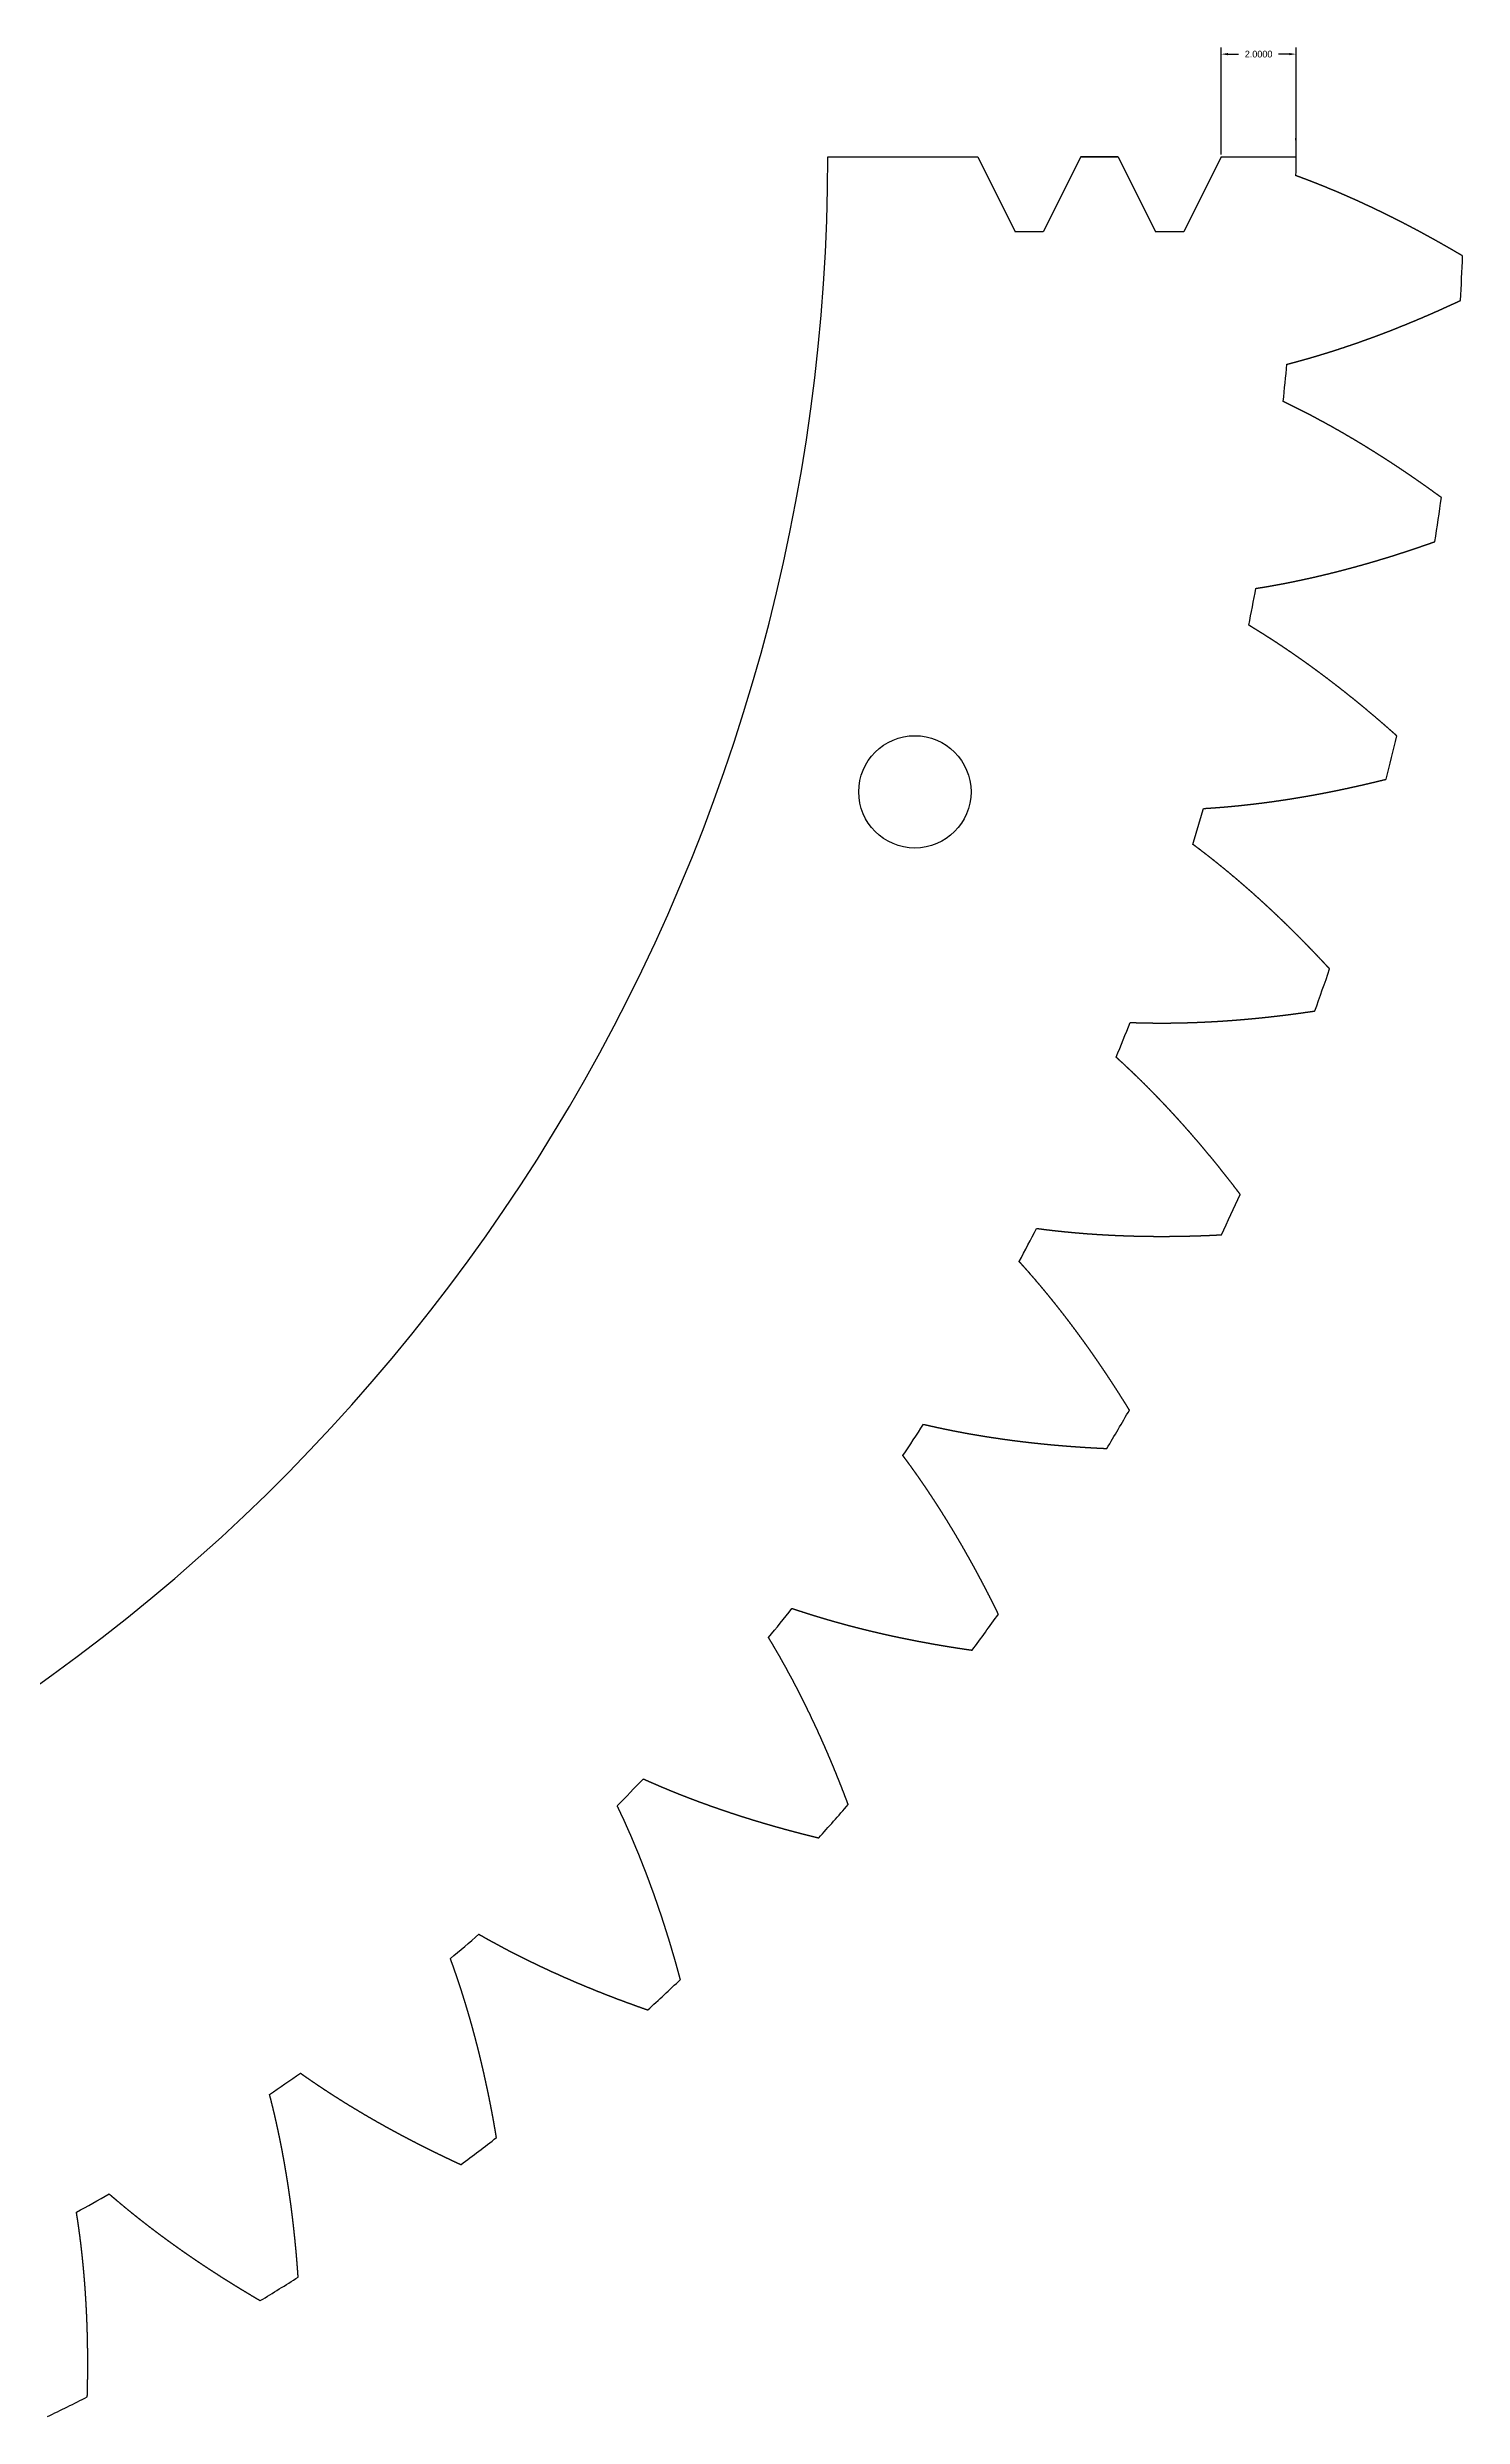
# Model space of a CAD drawing. Header units: millimetres. Extents: x -106 to 415, y -206 to 191.
# Drawn here: x 151.6 to 189.4, y -126.1 to -62.8 of the extents above; entities that cross this region are included whole.
import ezdxf

# ---------------------------------------------------------------- set-up
doc = ezdxf.new("R2010")
doc.units = ezdxf.units.MM
doc.header["$MEASUREMENT"] = 0

msp = doc.modelspace()

# ---------------------------------------------------------------- linework, layer by layer
at = {"linetype": 'Continuous'}
for p, q in [((182.93128, -65.67948), (182.93128, -62.81668)), ((183.11128, -62.99668), (183.39557, -62.99668)), ((184.75128, -62.99668), (184.467, -62.99668)), ((184.93128, -65.67948), (184.93128, -62.81668)), ((172.43128, -65.74198), (176.43128, -65.74198)), ((176.43128, -65.74198), (177.43128, -67.74198)), ((179.18128, -65.74198), (178.18128, -67.74198)), ((180.18128, -65.74198), (179.18128, -65.74198)), ((179.18128, -65.74198), (180.18128, -65.74198)), ((180.18128, -65.74198), (181.18128, -67.74198)), ((182.93128, -65.74198), (181.93128, -67.74198)), ((182.93128, -65.74198), (184.93128, -65.74198)), ((178.18128, -67.74198), (177.43128, -67.74198)), ((181.93128, -67.74198), (181.18128, -67.74198))]:
    msp.add_line(p, q, dxfattribs=at)
msp.add_circle((174.7545, -82.69139), 1.5)
for radius, start, end in [(50, 177.2307675, 0.0000017), (62.5, 359.5415932, 0.458407), (67, 356.7223249, 357.7392137), (62.5, 354.0031316, 354.9199455), (67, 351.1838634, 352.2007522), (62.5, 348.4646701, 349.3814839), (67, 345.6454018, 346.6622907), (62.5, 342.9262085, 343.8430224), (67, 340.1069403, 341.1238291), (62.5, 337.387747, 338.3045609), (67, 334.5684787, 335.5853676), (62.5, 331.8492855, 332.7660993), (67, 329.0300172, 330.046906), (62.5, 326.3108239, 327.2276378), (62.5, 320.7723624, 321.6891762), (67, 323.4915557, 324.5084445), (62.5, 315.2339009, 316.1507147), (67, 317.9530941, 318.969983), (62.5, 309.6954393, 310.6122532), (67, 312.4146326, 313.4315214), (62.5, 304.1569778, 305.0737916), (67, 306.8761711, 307.8930599), (62.5, 298.6185162, 299.5353301), (67, 301.3377095, 302.3545984), (67, 295.799248, 296.8161368)]:
    msp.add_arc((122.43128, -65.74198), radius, start, end)
for points in [[(189.37913, -68.38499), (189.3598, -68.37351), (189.32114, -68.35059), (189.26311, -68.31633), (189.18568, -68.2709), (189.08878, -68.2145), (188.99178, -68.1585), (188.89466, -68.10291), (188.79745, -68.04772), (188.70012, -67.99294), (188.60269, -67.93858), (188.50515, -67.88462), (188.40751, -67.83108), (188.30976, -67.77796), (188.21192, -67.72525), (188.11397, -67.67297), (188.01592, -67.62112), (187.91777, -67.56969), (187.81951, -67.51869), (187.72116, -67.46812), (187.62271, -67.41799), (187.52416, -67.3683), (187.42551, -67.31905), (187.32677, -67.27025), (187.22792, -67.22189), (187.12899, -67.17399), (187.02995, -67.12654), (186.93082, -67.07954), (186.8316, -67.03301), (186.73228, -66.98694), (186.63287, -66.94134), (186.53337, -66.89621), (186.43378, -66.85156), (186.33409, -66.80739), (186.23432, -66.7637), (186.13445, -66.7205), (186.0345, -66.67779), (185.93445, -66.63558), (185.83432, -66.59386), (185.73411, -66.55265), (185.6338, -66.51195), (185.53341, -66.47178), (185.43293, -66.43213), (185.33237, -66.39301), (185.23173, -66.35443), (185.131, -66.31638), (185.05036, -66.28637), (184.98983, -66.2641), (184.94947, -66.24936), (184.92928, -66.24202)], [(184.68578, -71.2762), (184.70658, -71.27084), (184.74818, -71.26006), (184.81057, -71.24374), (184.89374, -71.22165), (184.99767, -71.1935), (185.10156, -71.16481), (185.20543, -71.13558), (185.30926, -71.10582), (185.41306, -71.07552), (185.51683, -71.04469), (185.62055, -71.01335), (185.72424, -70.98149), (185.82789, -70.94913), (185.9315, -70.91626), (186.03507, -70.8829), (186.1386, -70.84905), (186.24208, -70.81471), (186.34552, -70.77987), (186.44891, -70.74456), (186.55226, -70.70877), (186.65556, -70.6725), (186.75881, -70.63576), (186.86201, -70.59855), (186.96516, -70.56088), (187.06826, -70.52275), (187.17131, -70.48416), (187.27431, -70.44511), (187.37725, -70.40561), (187.48013, -70.36566), (187.58296, -70.32527), (187.68574, -70.28443), (187.78845, -70.24316), (187.89111, -70.20144), (187.99371, -70.15929), (188.09624, -70.11671), (188.19872, -70.07369), (188.30114, -70.03025), (188.40349, -69.98638), (188.50578, -69.94209), (188.608, -69.89738), (188.71016, -69.85225), (188.81225, -69.80671), (188.91428, -69.76075), (189.01623, -69.71437), (189.11812, -69.66759), (189.19958, -69.62984), (189.26064, -69.60134), (189.30134, -69.58226), (189.32168, -69.5727)], [(188.81151, -74.83405), (188.79338, -74.82076), (188.75711, -74.79422), (188.70266, -74.75452), (188.62997, -74.70182), (188.53897, -74.63633), (188.44782, -74.57124), (188.35653, -74.50653), (188.26509, -74.44222), (188.1735, -74.3783), (188.08177, -74.31478), (187.9899, -74.25167), (187.89788, -74.18895), (187.80572, -74.12664), (187.71342, -74.06474), (187.62097, -74.00325), (187.52838, -73.94217), (187.43565, -73.88151), (187.34278, -73.82127), (187.24977, -73.76145), (187.15661, -73.70205), (187.06332, -73.64308), (186.96989, -73.58454), (186.87631, -73.52643), (186.7826, -73.46876), (186.68874, -73.41153), (186.59475, -73.35475), (186.50062, -73.2984), (186.40635, -73.24251), (186.31195, -73.18707), (186.2174, -73.13209), (186.12272, -73.07757), (186.0279, -73.02351), (185.93294, -72.96993), (185.83785, -72.91681), (185.74262, -72.86418), (185.64725, -72.81202), (185.55175, -72.76034), (185.45612, -72.70916), (185.36034, -72.65847), (185.26443, -72.60828), (185.16839, -72.55861), (185.07221, -72.50945), (184.9759, -72.46081), (184.87945, -72.41269), (184.78286, -72.3651), (184.70549, -72.32744), (184.64739, -72.29943), (184.60864, -72.28087), (184.58926, -72.27161)], [(183.86102, -77.25879), (183.88224, -77.25546), (183.92469, -77.24875), (183.98836, -77.23852), (184.07327, -77.22456), (184.17944, -77.20658), (184.28562, -77.18805), (184.39182, -77.16898), (184.49804, -77.14938), (184.60428, -77.12924), (184.71053, -77.10857), (184.8168, -77.08738), (184.92308, -77.06568), (185.02937, -77.04347), (185.13567, -77.02076), (185.24197, -76.99755), (185.34829, -76.97385), (185.4546, -76.94965), (185.56092, -76.92497), (185.66724, -76.8998), (185.77355, -76.87415), (185.87987, -76.84802), (185.98619, -76.82141), (186.0925, -76.79434), (186.1988, -76.7668), (186.3051, -76.7388), (186.41139, -76.71033), (186.51768, -76.68141), (186.62395, -76.65203), (186.73021, -76.6222), (186.83646, -76.59192), (186.94269, -76.56119), (187.04891, -76.53002), (187.15512, -76.49841), (187.2613, -76.46636), (187.36747, -76.43387), (187.47362, -76.40094), (187.57975, -76.36759), (187.68586, -76.33381), (187.79195, -76.2996), (187.89801, -76.26496), (188.00405, -76.2299), (188.11006, -76.19442), (188.21604, -76.15852), (188.322, -76.1222), (188.42793, -76.08547), (188.51265, -76.05576), (188.57618, -76.03329), (188.61852, -76.01823), (188.63969, -76.01068)], [(187.62411, -81.19822), (187.60735, -81.18324), (187.57381, -81.15332), (187.52344, -81.10856), (187.45618, -81.04909), (187.37192, -80.97512), (187.28748, -80.90153), (187.20286, -80.82832), (187.11806, -80.75548), (187.03307, -80.68302), (186.9479, -80.61095), (186.86254, -80.53926), (186.77701, -80.46796), (186.69129, -80.39704), (186.60539, -80.32652), (186.51931, -80.2564), (186.43305, -80.18667), (186.34661, -80.11734), (186.25999, -80.04842), (186.17318, -79.9799), (186.0862, -79.91179), (185.99903, -79.84409), (185.91168, -79.7768), (185.82415, -79.70994), (185.73644, -79.64349), (185.64855, -79.57747), (185.56048, -79.51187), (185.47222, -79.44671), (185.38379, -79.38198), (185.29517, -79.31769), (185.20638, -79.25384), (185.1174, -79.19043), (185.02824, -79.12748), (184.9389, -79.06498), (184.84937, -79.00294), (184.75967, -78.94135), (184.66978, -78.88023), (184.57971, -78.81958), (184.48946, -78.75941), (184.39903, -78.69971), (184.30841, -78.6405), (184.21761, -78.58179), (184.12662, -78.52357), (184.03545, -78.46587), (183.9441, -78.40867), (183.85256, -78.35197), (183.77918, -78.30703), (183.72406, -78.27354), (183.68728, -78.25132), (183.66888, -78.24024)], [(182.46271, -83.13385), (182.48416, -83.13258), (182.52705, -83.13), (182.59142, -83.12597), (182.67728, -83.12027), (182.78468, -83.11261), (182.89215, -83.10442), (182.9997, -83.09569), (183.10732, -83.08643), (183.215, -83.07664), (183.32276, -83.06632), (183.43057, -83.05549), (183.53845, -83.04415), (183.64639, -83.0323), (183.75438, -83.01996), (183.86243, -83.00712), (183.97053, -82.99378), (184.07869, -82.97996), (184.18689, -82.96565), (184.29514, -82.95086), (184.40344, -82.93559), (184.51178, -82.91984), (184.62017, -82.90362), (184.7286, -82.88694), (184.83706, -82.86979), (184.94557, -82.85217), (185.05411, -82.8341), (185.16269, -82.81557), (185.2713, -82.79658), (185.37995, -82.77715), (185.48862, -82.75726), (185.59733, -82.73693), (185.70606, -82.71616), (185.81482, -82.69494), (185.9236, -82.67329), (186.03241, -82.6512), (186.14124, -82.62868), (186.2501, -82.60572), (186.35897, -82.58234), (186.46786, -82.55852), (186.57677, -82.53428), (186.6857, -82.50962), (186.79464, -82.48454), (186.90359, -82.45904), (187.01256, -82.43312), (187.12154, -82.40678), (187.20873, -82.38538), (187.27413, -82.36915), (187.31773, -82.35824), (187.33954, -82.35277)], [(185.82802, -87.41808), (185.81278, -87.40155), (185.78229, -87.36854), (185.73648, -87.31912), (185.67527, -87.25344), (185.59855, -87.17169), (185.5216, -87.09029), (185.44444, -87.00925), (185.36706, -86.92857), (185.28946, -86.84825), (185.21165, -86.76829), (185.13361, -86.68869), (185.05536, -86.60947), (184.97688, -86.53061), (184.89819, -86.45213), (184.81928, -86.37403), (184.74015, -86.2963), (184.66081, -86.21895), (184.58124, -86.14199), (184.50145, -86.06541), (184.42145, -85.98922), (184.34122, -85.91342), (184.26077, -85.83802), (184.18011, -85.76302), (184.09922, -85.68842), (184.01811, -85.61423), (183.93678, -85.54044), (183.85523, -85.46706), (183.77345, -85.3941), (183.69146, -85.32155), (183.60924, -85.24943), (183.52679, -85.17773), (183.44413, -85.10647), (183.36123, -85.03564), (183.27812, -84.96524), (183.19477, -84.89529), (183.11121, -84.82578), (183.02741, -84.75672), (182.94339, -84.68812), (182.85914, -84.61997), (182.77466, -84.55229), (182.68995, -84.48509), (182.60501, -84.41836), (182.51983, -84.35213), (182.43442, -84.28638), (182.34878, -84.22111), (182.28008, -84.16929), (182.22845, -84.13065), (182.19399, -84.10498), (182.17674, -84.09217)], [(180.50391, -88.84653), (180.52537, -88.84734), (180.56832, -88.84891), (180.63277, -88.8511), (180.71878, -88.85372), (180.82642, -88.85646), (180.93418, -88.85868), (181.04207, -88.86037), (181.15008, -88.86154), (181.25821, -88.86219), (181.36645, -88.86232), (181.47481, -88.86194), (181.58328, -88.86107), (181.69186, -88.85969), (181.80054, -88.85783), (181.90932, -88.85548), (182.01821, -88.85264), (182.12719, -88.84932), (182.23627, -88.84552), (182.34544, -88.84125), (182.45471, -88.8365), (182.56407, -88.83128), (182.67351, -88.8256), (182.78304, -88.81946), (182.89266, -88.81285), (183.00236, -88.80579), (183.11214, -88.79828), (183.222, -88.79032), (183.33194, -88.7819), (183.44195, -88.77304), (183.55203, -88.76374), (183.66219, -88.754), (183.77242, -88.74381), (183.88272, -88.73319), (183.99309, -88.72214), (184.10352, -88.71066), (184.21402, -88.69874), (184.32458, -88.6864), (184.4352, -88.67363), (184.54589, -88.66044), (184.65663, -88.64682), (184.76742, -88.63279), (184.87828, -88.61834), (184.98918, -88.60347), (185.10014, -88.58819), (185.21116, -88.57249), (185.30001, -88.55961), (185.36667, -88.54977), (185.41112, -88.54312), (185.43335, -88.53978)], [(183.44002, -93.43556), (183.42645, -93.41764), (183.39928, -93.38183), (183.35845, -93.32822), (183.30387, -93.25694), (183.23539, -93.16816), (183.16667, -93.07972), (183.09769, -92.99161), (183.02845, -92.90384), (182.95897, -92.8164), (182.88923, -92.72931), (182.81924, -92.64255), (182.749, -92.55615), (182.67851, -92.47009), (182.60776, -92.38438), (182.53675, -92.29902), (182.4655, -92.21402), (182.39398, -92.12937), (182.32222, -92.04509), (182.25019, -91.96117), (182.17791, -91.87761), (182.10538, -91.79443), (182.03258, -91.71162), (181.95953, -91.62918), (181.88622, -91.54712), (181.81265, -91.46544), (181.73882, -91.38415), (181.66473, -91.30324), (181.59038, -91.22273), (181.51577, -91.14261), (181.44089, -91.06289), (181.36576, -90.98357), (181.29035, -90.90466), (181.21468, -90.82616), (181.13875, -90.74807), (181.06255, -90.6704), (180.98608, -90.59315), (180.90934, -90.51633), (180.83233, -90.43993), (180.75505, -90.36397), (180.6775, -90.28845), (180.59967, -90.21339), (180.52156, -90.13878), (180.44318, -90.06463), (180.36451, -89.99094), (180.28557, -89.91772), (180.22219, -89.85951), (180.17454, -89.81606), (180.14271, -89.78719), (180.12678, -89.77277)], [(178.00289, -94.34348), (178.02418, -94.34636), (178.06677, -94.35207), (178.13071, -94.36048), (178.21607, -94.37138), (178.32294, -94.3845), (178.42999, -94.39711), (178.53721, -94.4092), (178.6446, -94.42079), (178.75216, -94.43187), (178.85989, -94.44245), (178.96778, -94.45253), (179.07582, -94.46213), (179.18403, -94.47124), (179.29238, -94.47988), (179.40088, -94.48803), (179.50953, -94.49572), (179.61833, -94.50293), (179.72726, -94.50968), (179.83634, -94.51596), (179.94555, -94.52178), (180.0549, -94.52714), (180.16439, -94.53205), (180.274, -94.53651), (180.38374, -94.54052), (180.49361, -94.54408), (180.6036, -94.54719), (180.71372, -94.54987), (180.82395, -94.55211), (180.93431, -94.55391), (181.04478, -94.55527), (181.15537, -94.5562), (181.26606, -94.55671), (181.37687, -94.55678), (181.48779, -94.55643), (181.59882, -94.55566), (181.70995, -94.55446), (181.82118, -94.55285), (181.93252, -94.55082), (182.04396, -94.54837), (182.1555, -94.54551), (182.26713, -94.54223), (182.37887, -94.53855), (182.49069, -94.53445), (182.60261, -94.52995), (182.71461, -94.52505), (182.80429, -94.5208), (182.87159, -94.51743), (182.91648, -94.51511), (182.93893, -94.51392)], [(180.48239, -99.19446), (180.47061, -99.17532), (180.44703, -99.13706), (180.41157, -99.07976), (180.36412, -99.00354), (180.30453, -98.90857), (180.24466, -98.81391), (180.1845, -98.71955), (180.12407, -98.62551), (180.06335, -98.53177), (180.00234, -98.43835), (179.94105, -98.34525), (179.87948, -98.25247), (179.81761, -98.16001), (179.75547, -98.06787), (179.69303, -97.97606), (179.63031, -97.88457), (179.56731, -97.79342), (179.50401, -97.7026), (179.44042, -97.61212), (179.37654, -97.52198), (179.31237, -97.43219), (179.24791, -97.34274), (179.18316, -97.25363), (179.11811, -97.16488), (179.05276, -97.07648), (178.98713, -96.98844), (178.92119, -96.90076), (178.85496, -96.81345), (178.78843, -96.7265), (178.7216, -96.63993), (178.65446, -96.55373), (178.58703, -96.46791), (178.51929, -96.38247), (178.45124, -96.29742), (178.38289, -96.21276), (178.31424, -96.12849), (178.24527, -96.04462), (178.176, -95.96115), (178.10641, -95.87808), (178.03651, -95.79543), (177.96629, -95.71321), (177.89574, -95.63141), (177.82488, -95.55004), (177.7537, -95.4691), (177.68219, -95.3886), (177.62473, -95.32455), (177.58149, -95.2767), (177.55259, -95.24489), (177.53813, -95.22901)], [(174.98302, -99.57339), (175.00393, -99.57831), (175.04577, -99.58811), (175.1086, -99.60264), (175.19251, -99.62174), (175.29761, -99.64511), (175.40294, -99.66799), (175.5085, -99.69038), (175.61427, -99.71228), (175.72026, -99.73369), (175.82646, -99.75461), (175.93288, -99.77506), (176.03949, -99.79504), (176.14631, -99.81455), (176.25332, -99.8336), (176.36053, -99.8522), (176.46793, -99.87033), (176.57552, -99.88801), (176.6833, -99.90524), (176.79126, -99.92202), (176.8994, -99.93836), (177.00773, -99.95425), (177.11623, -99.9697), (177.2249, -99.98471), (177.33374, -99.99929), (177.44275, -100.01344), (177.55193, -100.02716), (177.66127, -100.04045), (177.77078, -100.05332), (177.88044, -100.06576), (177.99027, -100.07778), (178.10025, -100.08938), (178.21038, -100.10057), (178.32066, -100.11133), (178.4311, -100.12169), (178.54168, -100.13164), (178.65241, -100.14117), (178.76328, -100.1503), (178.8743, -100.15903), (178.98545, -100.16735), (179.09674, -100.17526), (179.20817, -100.18278), (179.31974, -100.18989), (179.43143, -100.19661), (179.54326, -100.20293), (179.65522, -100.20886), (179.74489, -100.21328), (179.8122, -100.21643), (179.8571, -100.21845), (179.87956, -100.21944)], [(176.98275, -104.64104), (176.97288, -104.62084), (176.9531, -104.58048), (176.92333, -104.52003), (176.88346, -104.43959), (176.83332, -104.33931), (176.78286, -104.23931), (176.7321, -104.13959), (176.68102, -104.04015), (176.62963, -103.941), (176.57792, -103.84212), (176.5259, -103.74354), (176.47357, -103.64525), (176.42092, -103.54725), (176.36796, -103.44954), (176.31468, -103.35213), (176.26108, -103.25502), (176.20716, -103.15822), (176.15293, -103.06171), (176.09837, -102.96552), (176.04349, -102.86963), (175.98828, -102.77406), (175.93276, -102.67881), (175.8769, -102.58387), (175.82072, -102.48925), (175.76422, -102.39496), (175.70738, -102.301), (175.65022, -102.20737), (175.59272, -102.11407), (175.53489, -102.02111), (175.47673, -101.92848), (175.41823, -101.83621), (175.35939, -101.74428), (175.30021, -101.6527), (175.2407, -101.56148), (175.18084, -101.47062), (175.12063, -101.38012), (175.06009, -101.28998), (174.99919, -101.20021), (174.93794, -101.11082), (174.87634, -101.02181), (174.81439, -100.93319), (174.75207, -100.84496), (174.68939, -100.75714), (174.62635, -100.66971), (174.56295, -100.58268), (174.51193, -100.51338), (174.47351, -100.46159), (174.44783, -100.42714), (174.43496, -100.40993)], [(171.47249, -104.48743), (171.49282, -104.49435), (171.53353, -104.50813), (171.59466, -104.52867), (171.67633, -104.55577), (171.77869, -104.58917), (171.88132, -104.62211), (171.98422, -104.65458), (172.08738, -104.68659), (172.19081, -104.71813), (172.2945, -104.74921), (172.39844, -104.77983), (172.50264, -104.81001), (172.60707, -104.83974), (172.71175, -104.86903), (172.81666, -104.89788), (172.92181, -104.9263), (173.02719, -104.95428), (173.1328, -104.98183), (173.23864, -105.00895), (173.3447, -105.03565), (173.45098, -105.06192), (173.55748, -105.08777), (173.6642, -105.1132), (173.77113, -105.13822), (173.87826, -105.16282), (173.98561, -105.18701), (174.09316, -105.2108), (174.20091, -105.23417), (174.30886, -105.25714), (174.41701, -105.2797), (174.52536, -105.30186), (174.6339, -105.32363), (174.74263, -105.34499), (174.85155, -105.36596), (174.96065, -105.38653), (175.06995, -105.40671), (175.17942, -105.42649), (175.28907, -105.44589), (175.39891, -105.4649), (175.50892, -105.48352), (175.6191, -105.50176), (175.72946, -105.5196), (175.83999, -105.53707), (175.95068, -105.55415), (176.06155, -105.57086), (176.15037, -105.58392), (176.21707, -105.59355), (176.26156, -105.59989), (176.28382, -105.60304)], [(172.97379, -109.72442), (172.96591, -109.70337), (172.95011, -109.66129), (172.92632, -109.59824), (172.8944, -109.51433), (172.85417, -109.40968), (172.8136, -109.30528), (172.7727, -109.20112), (172.73145, -109.09722), (172.68987, -108.99356), (172.64795, -108.89016), (172.60569, -108.78702), (172.56309, -108.68413), (172.52015, -108.58151), (172.47686, -108.47915), (172.43323, -108.37705), (172.38925, -108.27522), (172.34493, -108.17366), (172.30026, -108.07238), (172.25524, -107.97137), (172.20987, -107.87063), (172.16415, -107.77018), (172.11807, -107.67001), (172.07164, -107.57013), (172.02486, -107.47053), (171.97772, -107.37123), (171.93022, -107.27221), (171.88236, -107.1735), (171.83413, -107.07509), (171.78555, -106.97698), (171.73659, -106.87918), (171.68727, -106.78168), (171.63758, -106.68451), (171.58752, -106.58765), (171.53708, -106.49111), (171.48627, -106.39489), (171.43508, -106.299), (171.38352, -106.20344), (171.33157, -106.10822), (171.27924, -106.01333), (171.22652, -105.91879), (171.1734, -105.8246), (171.11989, -105.73077), (171.06598, -105.63731), (171.01167, -105.5442), (170.95696, -105.45146), (170.91288, -105.37756), (170.87963, -105.3223), (170.85739, -105.28553), (170.84625, -105.26717)], [(167.50407, -109.03971), (167.52364, -109.04856), (167.56282, -109.06621), (167.62169, -109.09255), (167.70037, -109.1274), (167.79902, -109.17053), (167.898, -109.21322), (167.99728, -109.25547), (168.09687, -109.29729), (168.19678, -109.33866), (168.29698, -109.3796), (168.39748, -109.42012), (168.49828, -109.46021), (168.59935, -109.49988), (168.70071, -109.53913), (168.80235, -109.57798), (168.90427, -109.61641), (169.00646, -109.65443), (169.10892, -109.69205), (169.21164, -109.72926), (169.31463, -109.76606), (169.41788, -109.80247), (169.52139, -109.83848), (169.62515, -109.87409), (169.72917, -109.90931), (169.83343, -109.94414), (169.93794, -109.97858), (170.04269, -110.01263), (170.14769, -110.0463), (170.25292, -110.07958), (170.35839, -110.11247), (170.46409, -110.14499), (170.57002, -110.17712), (170.67618, -110.20888), (170.78257, -110.24026), (170.88918, -110.27127), (170.99601, -110.3019), (171.10306, -110.33216), (171.21033, -110.36205), (171.31782, -110.39157), (171.42552, -110.42072), (171.53343, -110.44951), (171.64155, -110.47792), (171.74987, -110.50598), (171.8584, -110.53366), (171.96714, -110.56099), (172.05429, -110.58256), (172.11974, -110.59858), (172.16342, -110.60919), (172.18527, -110.61447)], [(168.49292, -114.39715), (168.48711, -114.37543), (168.47545, -114.33203), (168.45785, -114.26698), (168.43418, -114.18038), (168.40423, -114.07233), (168.37393, -113.9645), (168.34327, -113.85689), (168.31225, -113.74949), (168.28087, -113.6423), (168.24912, -113.53534), (168.21701, -113.4286), (168.18454, -113.32208), (168.1517, -113.21579), (168.1185, -113.10973), (168.08492, -113.0039), (168.05098, -112.8983), (168.01667, -112.79294), (167.98198, -112.68781), (167.94692, -112.58293), (167.91148, -112.47829), (167.87567, -112.37389), (167.83948, -112.26974), (167.80291, -112.16584), (167.76595, -112.0622), (167.72861, -111.95881), (167.69089, -111.85567), (167.65278, -111.7528), (167.61428, -111.65019), (167.57539, -111.54785), (167.53611, -111.44578), (167.49642, -111.34398), (167.45634, -111.24246), (167.41586, -111.14122), (167.37498, -111.04027), (167.33369, -110.9396), (167.292, -110.83921), (167.2499, -110.73912), (167.20738, -110.63933), (167.16445, -110.53984), (167.1211, -110.44065), (167.07732, -110.34178), (167.03312, -110.24322), (166.98848, -110.14499), (166.94341, -110.04708), (166.89791, -109.94949), (166.86116, -109.87168), (166.83341, -109.81347), (166.81482, -109.77472), (166.8055, -109.75537)], [(163.11482, -113.18773), (163.13345, -113.19843), (163.17074, -113.21977), (163.22679, -113.25167), (163.30174, -113.29396), (163.39577, -113.34641), (163.49016, -113.39846), (163.5849, -113.45009), (163.68, -113.50132), (163.77544, -113.55214), (163.87122, -113.60256), (163.96735, -113.65259), (164.0638, -113.70222), (164.16058, -113.75146), (164.25768, -113.80032), (164.35509, -113.84879), (164.45282, -113.89688), (164.55086, -113.94458), (164.64921, -113.99191), (164.74787, -114.03886), (164.84683, -114.08544), (164.94608, -114.13164), (165.04563, -114.17747), (165.14547, -114.22293), (165.2456, -114.26803), (165.34602, -114.31276), (165.44671, -114.35712), (165.54769, -114.40112), (165.64894, -114.44476), (165.75047, -114.48805), (165.85227, -114.53097), (165.95434, -114.57353), (166.05668, -114.61574), (166.15928, -114.6576), (166.26214, -114.6991), (166.36526, -114.74025), (166.46864, -114.78105), (166.57227, -114.8215), (166.67616, -114.86161), (166.78029, -114.90136), (166.88468, -114.94077), (166.9893, -114.97984), (167.09418, -115.01856), (167.19929, -115.05693), (167.30464, -115.09497), (167.41023, -115.13266), (167.49489, -115.16254), (167.55849, -115.1848), (167.60094, -115.19958), (167.62218, -115.20695)], [(163.58199, -118.6156), (163.5783, -118.59342), (163.57088, -118.54909), (163.55965, -118.48265), (163.54444, -118.39417), (163.52506, -118.28374), (163.50531, -118.17349), (163.48518, -118.06342), (163.46467, -117.95352), (163.44378, -117.84381), (163.4225, -117.73428), (163.40085, -117.62494), (163.3788, -117.51579), (163.35638, -117.40682), (163.33356, -117.29805), (163.31036, -117.18947), (163.28677, -117.08109), (163.26278, -116.97291), (163.23841, -116.86493), (163.21363, -116.75715), (163.18846, -116.64958), (163.16289, -116.54221), (163.13692, -116.43506), (163.11055, -116.32811), (163.08377, -116.22138), (163.05658, -116.11487), (163.02899, -116.00858), (163.00099, -115.90251), (162.97257, -115.79667), (162.94374, -115.69105), (162.91449, -115.58566), (162.88482, -115.48051), (162.85472, -115.3756), (162.8242, -115.27092), (162.79325, -115.16649), (162.76187, -115.06231), (162.73006, -114.95837), (162.69782, -114.85468), (162.66513, -114.75125), (162.632, -114.64808), (162.59843, -114.54517), (162.5644, -114.44253), (162.52991, -114.34017), (162.49496, -114.23809), (162.45955, -114.13628), (162.42368, -114.03476), (162.39462, -113.95377), (162.37261, -113.89315), (162.35785, -113.85279), (162.35044, -113.83263)], [(158.34572, -116.89277), (158.36323, -116.90521), (158.39829, -116.93006), (158.451, -116.96721), (158.52151, -117.01654), (158.61004, -117.07782), (158.69897, -117.13873), (158.78828, -117.19927), (158.87799, -117.25944), (158.96808, -117.31923), (159.05856, -117.37866), (159.1494, -117.43773), (159.24061, -117.49644), (159.33219, -117.55479), (159.42412, -117.61279), (159.5164, -117.67044), (159.60903, -117.72774), (159.70201, -117.78468), (159.79534, -117.84128), (159.889, -117.89754), (159.983, -117.95344), (160.07733, -118.00901), (160.17199, -118.06424), (160.26698, -118.11912), (160.36229, -118.17367), (160.45792, -118.22788), (160.55386, -118.28176), (160.65012, -118.3353), (160.74669, -118.38851), (160.84357, -118.44139), (160.94075, -118.49393), (161.03824, -118.54615), (161.13602, -118.59804), (161.2341, -118.6496), (161.33248, -118.70084), (161.43115, -118.75175), (161.5301, -118.80234), (161.62935, -118.8526), (161.72888, -118.90255), (161.82869, -118.95217), (161.92878, -119.00147), (162.02915, -119.05045), (162.1298, -119.09911), (162.23071, -119.14745), (162.3319, -119.19547), (162.43336, -119.24318), (162.51474, -119.28109), (162.5759, -119.30939), (162.61672, -119.32819), (162.63715, -119.33758)], [(158.28684, -122.34038), (158.28531, -122.31795), (158.2822, -122.27311), (158.27743, -122.2059), (158.27084, -122.11636), (158.26221, -122.00458), (158.25319, -121.89293), (158.24378, -121.78143), (158.23397, -121.67007), (158.22376, -121.55886), (158.21316, -121.44779), (158.20216, -121.33687), (158.19075, -121.22609), (158.17895, -121.11547), (158.16674, -121.00501), (158.15412, -120.8947), (158.1411, -120.78455), (158.12767, -120.67456), (158.11383, -120.56473), (158.09957, -120.45506), (158.0849, -120.34556), (158.06981, -120.23623), (158.0543, -120.12706), (158.03837, -120.01807), (158.02202, -119.90926), (158.00524, -119.80062), (157.98804, -119.69216), (157.9704, -119.58388), (157.95233, -119.47579), (157.93383, -119.36788), (157.91489, -119.26017), (157.8955, -119.15264), (157.87567, -119.04531), (157.8554, -118.93818), (157.83467, -118.83125), (157.8135, -118.72452), (157.79187, -118.618), (157.76978, -118.51169), (157.74723, -118.40558), (157.72421, -118.29969), (157.70073, -118.19403), (157.67676, -118.08859), (157.65231, -117.98337), (157.62738, -117.87839), (157.60196, -117.77365), (157.57606, -117.66914), (157.55494, -117.58572), (157.53889, -117.52326), (157.52809, -117.48166), (157.52267, -117.46088)], [(153.24129, -120.12022), (153.25752, -120.13429), (153.29002, -120.16241), (153.3389, -120.20448), (153.40432, -120.26038), (153.48652, -120.32992), (153.56915, -120.39913), (153.65221, -120.468), (153.73569, -120.53655), (153.81959, -120.60476), (153.90391, -120.67265), (153.98863, -120.74021), (154.07375, -120.80745), (154.15926, -120.87436), (154.24516, -120.94096), (154.33145, -121.00725), (154.41812, -121.07322), (154.50517, -121.13887), (154.5926, -121.20422), (154.68039, -121.26925), (154.76856, -121.33397), (154.85709, -121.39838), (154.94598, -121.46248), (155.03523, -121.52628), (155.12483, -121.58977), (155.21478, -121.65296), (155.30507, -121.71584), (155.39571, -121.77842), (155.4867, -121.84071), (155.57802, -121.90269), (155.66968, -121.96437), (155.76167, -122.02575), (155.85399, -122.08684), (155.94663, -122.14762), (156.03961, -122.20811), (156.1329, -122.26831), (156.22651, -122.32821), (156.32044, -122.38782), (156.41469, -122.44714), (156.50924, -122.50616), (156.60411, -122.56489), (156.69928, -122.62333), (156.79476, -122.68147), (156.89054, -122.73933), (156.98663, -122.7969), (157.08301, -122.85417), (157.16035, -122.89977), (157.21849, -122.93383), (157.25731, -122.95649), (157.27673, -122.9678)], [(152.65692, -125.53672), (152.65756, -125.51425), (152.6588, -125.46932), (152.66054, -125.40196), (152.66262, -125.3122), (152.66482, -125.20011), (152.66661, -125.08811), (152.668, -124.97622), (152.66899, -124.86444), (152.66956, -124.75276), (152.66973, -124.64118), (152.66948, -124.52972), (152.66882, -124.41836), (152.66775, -124.30712), (152.66626, -124.19599), (152.66435, -124.08498), (152.66202, -123.97408), (152.65927, -123.86331), (152.65609, -123.75266), (152.65248, -123.64212), (152.64845, -123.53172), (152.64398, -123.42144), (152.63908, -123.31129), (152.63375, -123.20127), (152.62797, -123.09139), (152.62176, -122.98164), (152.6151, -122.87202), (152.608, -122.76255), (152.60045, -122.65322), (152.59244, -122.54403), (152.58399, -122.43499), (152.57507, -122.32609), (152.56569, -122.21735), (152.55585, -122.10876), (152.54554, -122.00033), (152.53477, -121.89206), (152.52352, -121.78395), (152.51179, -121.67599), (152.49959, -121.56821), (152.4869, -121.4606), (152.47372, -121.35315), (152.46005, -121.24589), (152.44587, -121.13881), (152.43118, -121.03192), (152.41599, -120.92521), (152.40029, -120.81868), (152.38733, -120.73361), (152.37738, -120.66989), (152.37065, -120.62745), (152.36725, -120.60624)]]:
    msp.add_open_spline(points, degree=5)
for points in [[(183.11128, -62.96668), (183.11128, -63.02668), (182.93128, -62.99668)], [(184.75128, -62.96668), (184.75128, -63.02668), (184.93128, -62.99668)]]:
    msp.add_solid(points, dxfattribs=at)

# ---------------------------------------------------------------- texts
at = {"linetype": 'Continuous', "insert": (183.93128, -62.99668), "char_height": 0.18, "attachment_point": 5}
msp.add_mtext('\\A1;2.0000', dxfattribs=at)

doc.saveas('drawing.dxf')
